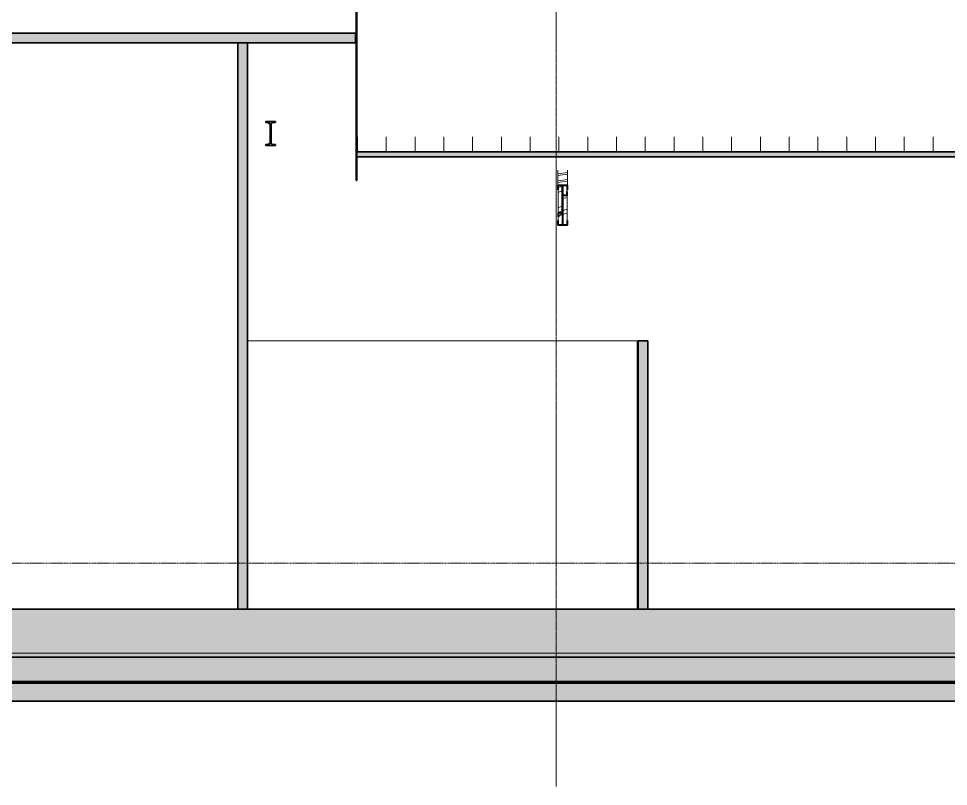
# Model space of a CAD drawing. Header units: centimetres. Extents: x -6111 to 13767, y -285 to 1600.
# Drawn here: x -2723 to -1754, y -139 to 661 of the extents above; entities that cross this region are included whole.
import ezdxf

# ---------------------------------------------------------------- set-up
doc = ezdxf.new("R2010")
doc.units = ezdxf.units.CM
doc.linetypes.add('Centre', pattern=[3.175, 0.635, -0.475, 1.59, -0.475])
doc.linetypes.add('Grid Line', pattern=[2.2225, 1.27, -0.3175, 0.3175, -0.3175])
for name, color, linetype, lineweight in [('A-CLNG', 7, 'Continuous', 9), ('A-FLOR', 7, 'Continuous', 9), ('A-FLOR-LEVL', 7, 'Continuous', 9), ('A-FLOR-PATT', 7, 'Continuous', 35), ('A-ROOF', 7, 'Continuous', 9), ('A-ROOF-PATT', 7, 'Continuous', 35), ('A-WALL', 7, 'Continuous', 9), ('A-WALL-PATT', 7, 'Continuous', 35), ('C-BLDG-PADS', 7, 'Continuous', 9), ('C-TOPO', 7, 'Continuous', 9), ('S-BEAM', 7, 'Continuous', 9), ('S-GRID', 7, 'Continuous', 9)]:
    doc.layers.add(name, color=color, linetype=linetype, lineweight=lineweight)
pattern_1 = [(45, (0, 0), (-25.14472, 25.14472), []), (45, (0, 38.1), (-25.14472, 25.14472), [])]
pattern_2 = [(89.844, (-4770.902, 0), (-0.068259666, 25.14427905), []), (89.844, (-4770.902, 38.1), (-0.068259666, 25.14427905), [])]

# ---------------------------------------------------------------- blocks, each defined once
blk = doc.blocks.new('PQ_RVR_ARQ-01_ZZ_ZZ_MO_T_A_rvt-2-Elevación Eje 2')
at = {"layer": 'A-FLOR-PATT', "lineweight": 9, "true_color": 0xeaeaea}
h = blk.add_hatch(color=254, dxfattribs=at)
h.paths.add_polyline_path([(-4677.56, 636.02), (-4677.56, 646.02), (-5472.79, 646.02), (-5472.79, 636.02), (-4748.56, 636.02)])
h.paths.add_polyline_path([(-5475.79, 636.02), (-5475.79, 646.02), (-5476.46, 646.02), (-5476.46, 636.02)])
at = {"layer": 'A-ROOF-PATT', "lineweight": 9, "true_color": 0xf2f2f2}
h = blk.add_hatch(dxfattribs=at)
h.set_pattern_fill('FP_6', style=0, pattern_type=2)
h.set_pattern_definition([(90, (0, 511.18), (-30, 2e-15), [])])
h.paths.add_polyline_path([(-4676.26, 522.33), (-3774.84, 522.33), (-3774.84, 538.11), (-4676.26, 538.11)])
at = {"layer": 'A-ROOF-PATT', "lineweight": 9, "true_color": 0xeaeaea}
blk.add_hatch(color=254, dxfattribs=at).paths.add_polyline_path([(-4676.26, 517.27), (-3774.84, 517.27), (-3774.84, 522.33), (-4676.26, 522.33)])
at = {"layer": 'A-WALL-PATT', "lineweight": 9, "true_color": 0xeaeaea}
for points in [[(-4676.76, 492.68), (-4676.26, 492.68), (-4676.26, 974.47), (-4676.76, 974.61), (-4676.76, 511.85)], [(-4800.09, 46.02), (-4790.09, 46.02), (-4790.09, 636.02), (-4800.09, 636.02), (-4800.09, 180.45)], [(-4372.91, 46.02), (-4372.91, 325.7), (-4382.91, 325.7), (-4382.91, 46.02)]]:
    blk.add_hatch(color=254, dxfattribs=at).paths.add_polyline_path(points)
at = {"layer": 'A-WALL-PATT', "lineweight": 9, "true_color": 0xe5e5e5}
h = blk.add_hatch(dxfattribs=at)
h.set_pattern_fill('FP_8', color=254, style=0, pattern_type=2)
h.set_pattern_definition([(90, (-4382.371, 0), (-0.33267, 2e-17), [])])
edge = h.paths.add_edge_path()
edge.add_line((-4384.09, 46.02), (-4382.91, 46.06))
edge.add_line((-4382.91, 46.06), (-4382.91, 325.7))
edge.add_line((-4382.91, 325.7), (-4384.09, 325.7))
at = {"layer": 'A-CLNG', "color": 254, "lineweight": 18, "true_color": 0xe5e5e5}
for q in [(-4790.09, 325.7), (-4384.09, 325.7)]:
    blk.add_line((-4382.91, 325.7), q, dxfattribs=at)
at = {"layer": 'A-FLOR', "color": 254, "lineweight": 35, "true_color": 0xcccccc}
for p, q in [((-4677.56, 646.02), (-5476.46, 646.02)), ((-4677.56, 636.02), (-4677.56, 646.02)), ((-5476.46, 636.02), (-4677.56, 636.02)), ((-3781.84, 46.02), (-5714.43, 46.02)), ((-5714.43, -3.98), (-3781.84, -3.98))]:
    blk.add_line(p, q, dxfattribs=at)
at = {"layer": 'A-ROOF', "color": 254, "lineweight": 35, "true_color": 0xcccccc}
for p, q in [((-4676.26, 522.33), (-4676.26, 517.27)), ((-3774.84, 522.33), (-4676.26, 522.33)), ((-4676.26, 517.27), (-3781.16, 517.27))]:
    blk.add_line(p, q, dxfattribs=at)
at = {"layer": 'A-WALL', "color": 254, "lineweight": 35, "true_color": 0xcccccc}
for p, q in [((-4676.76, 974.61), (-4676.76, 492.68)), ((-4676.26, 492.68), (-4676.26, 974.47)), ((-4800.09, 636.02), (-4800.09, 46.02)), ((-4790.09, 636.02), (-4800.09, 636.02)), ((-4790.09, 46.02), (-4790.09, 636.02)), ((-4676.76, 492.68), (-4676.26, 492.68)), ((-4382.91, 325.7), (-4382.91, 46.02)), ((-4372.91, 325.7), (-4382.91, 325.7)), ((-4372.91, 46.02), (-4372.91, 325.7)), ((-4800.09, 46.02), (-4790.09, 46.02)), ((-4382.91, 46.02), (-4372.91, 46.02))]:
    blk.add_line(p, q, dxfattribs=at)
at = {"layer": 'A-WALL', "color": 254, "true_color": 0xcccccc}
blk.add_line((-4382.91, 325.7), (-4384.09, 325.7), dxfattribs=at)
at = {"layer": 'C-BLDG-PADS', "color": 254, "lineweight": 18, "true_color": 0xdadada}
for p, q in [((-2175.29, 0), (-5714.43, 0)), ((-5714.43, -30.48), (-2175.29, -30.48))]:
    blk.add_line(p, q, dxfattribs=at)
at = {"layer": 'C-TOPO', "color": 254, "lineweight": 70, "true_color": 0xdadada}
for p, q in [((-4893.02, -30.5), (-5714.43, -30.5)), ((-4782.62, -30.5), (-4893.02, -30.5)), ((-4748.3, -30.5), (-4782.62, -30.5)), ((-3783.53, -30.5), (-4748.3, -30.5))]:
    blk.add_line(p, q, dxfattribs=at)
at = {"layer": 'C-TOPO', "color": 254, "true_color": 0xdadada}
for p, q in [((-4893.02, -30.5), (-5714.43, -30.5)), ((-4782.63, -30.5), (-4893.02, -30.5)), ((-4748.31, -30.5), (-4782.63, -30.5)), ((-4748.31, -30.5), (-3783.53, -30.5))]:
    blk.add_line(p, q, dxfattribs=at)
blk = doc.blocks.new('RVR_CERCHA_C01-01 - RVR_CERCHA_C01-01-V71-Elevación Eje 2')
at = {"layer": 'S-BEAM', "true_color": 0xc0c0c0}
h = blk.add_hatch(dxfattribs=at)
h.set_pattern_fill('FP_24', color=9, style=0, pattern_type=2)
h.set_pattern_definition([(8.152, (0, 477.802), (-25.144823, 3.601867), []), (8.152, (0, 483.259), (-25.144823, 3.601867), [])])
h.paths.add_polyline_path([(-4456.65, 487.81), (-4456.65, 503.28), (-4466.65, 503.28), (-4466.65, 487.81)])
h = blk.add_hatch(dxfattribs=at)
h.set_pattern_fill('FP_2', color=9, style=0, pattern_type=2)
h.set_pattern_definition(pattern_1)
h.paths.add_polyline_path([(-4466.65, 446.01), (-4456.65, 446.01), (-4456.65, 451.01), (-4456.95, 451.01), (-4456.95, 446.31), (-4466.35, 446.31), (-4466.35, 451.01), (-4466.65, 451.01)])
h.paths.add_polyline_path([(-4466.35, 482.76), (-4466.35, 487.51), (-4456.95, 487.51), (-4456.95, 482.76), (-4456.65, 482.76), (-4456.65, 487.81), (-4466.65, 487.81), (-4466.65, 482.76)])
h = blk.add_hatch(dxfattribs=at)
h.set_pattern_fill('FP_25', color=9, style=0, pattern_type=2)
h.set_pattern_definition([(22.484, (0, 380.353), (-25.144315, 10.40727), []), (22.484, (0, 396.123), (-25.144315, 10.40727), [])])
h.paths.add_polyline_path([(-4464.86, 458.98), (-4462.35, 458.98), (-4462.35, 487.51), (-4466.35, 487.51), (-4466.35, 458.98)])
h = blk.add_hatch(dxfattribs=at)
h.set_pattern_fill('FP_4', color=9, style=0, pattern_type=2)
h.set_pattern_definition(pattern_1)
h.paths.add_polyline_path([(-4466.15, 446.31), (-4462.15, 446.31), (-4462.15, 487.51), (-4462.35, 487.51), (-4462.35, 458.65), (-4466.05, 458.65), (-4466.15, 446.51)])
h = blk.add_hatch(dxfattribs=at)
h.set_pattern_fill('FP_4', color=9, style=0, pattern_type=2)
h.set_pattern_definition(pattern_1)
h.paths.add_polyline_path([(-4457.15, 446.31), (-4457.15, 446.91), (-4460.95, 446.91), (-4460.95, 477.24), (-4457.25, 477.24), (-4457.15, 487.51), (-4461.15, 487.51), (-4461.15, 446.31), (-4460.95, 446.31)])
h = blk.add_hatch(dxfattribs=at)
h.set_pattern_fill('FP_23', color=9, style=0, pattern_type=2)
h.set_pattern_definition([(18.034, (0, 426.372), (-25.14447, 8.18589), []), (18.034, (0, 438.776), (-25.14447, 8.18589), [])])
h.paths.add_polyline_path([(-4460.95, 446.91), (-4456.95, 446.91), (-4456.95, 476.92), (-4460.95, 476.92), (-4460.95, 450.31)])
at = {"layer": 'S-BEAM'}
for p, q in [((-4466.65, 487.81), (-4466.65, 503.28)), ((-4456.65, 503.28), (-4456.65, 487.81)), ((-4462.35, 458.98), (-4462.35, 487.51)), ((-4462.15, 487.51), (-4462.15, 446.31)), ((-4461.15, 446.31), (-4461.15, 487.51)), ((-4457.15, 487.51), (-4457.15, 481.15)), ((-4466.35, 482.76), (-4466.35, 458.98)), ((-4460.95, 476.92), (-4460.95, 446.91)), ((-4456.95, 451.01), (-4456.95, 476.92)), ((-4466.15, 446.31), (-4466.15, 454.59)), ((-4456.95, 446.91), (-4460.95, 446.91)), ((-4457.15, 446.91), (-4457.15, 446.31))]:
    blk.add_line(p, q, dxfattribs=at)
at = {"layer": 'S-BEAM', "lineweight": 35}
for p, q in [((-4466.65, 487.81), (-4466.65, 482.76)), ((-4456.65, 487.81), (-4466.65, 487.81)), ((-4466.35, 482.76), (-4466.35, 487.51)), ((-4466.35, 487.51), (-4456.95, 487.51)), ((-4456.95, 487.51), (-4456.95, 482.76)), ((-4456.65, 482.76), (-4456.65, 487.81)), ((-4466.65, 482.76), (-4466.35, 482.76)), ((-4457.25, 477.24), (-4460.95, 477.24)), ((-4460.95, 477.24), (-4460.95, 476.92)), ((-4460.95, 476.92), (-4456.95, 476.92)), ((-4456.95, 481.15), (-4457.25, 481.15)), ((-4457.25, 481.15), (-4457.25, 477.24)), ((-4456.95, 482.76), (-4456.65, 482.76)), ((-4456.95, 476.92), (-4456.95, 481.15)), ((-4462.35, 458.98), (-4466.35, 458.98)), ((-4466.35, 458.98), (-4466.35, 454.59)), ((-4466.05, 454.59), (-4466.05, 458.65)), ((-4466.05, 458.65), (-4462.35, 458.65)), ((-4462.35, 458.65), (-4462.35, 458.98)), ((-4466.35, 451.01), (-4466.65, 451.01)), ((-4466.65, 451.01), (-4466.65, 446.01)), ((-4466.65, 446.01), (-4456.65, 446.01)), ((-4466.35, 454.59), (-4466.05, 454.59)), ((-4466.35, 446.31), (-4466.35, 451.01)), ((-4456.95, 446.31), (-4466.35, 446.31)), ((-4456.65, 451.01), (-4456.95, 451.01)), ((-4456.95, 451.01), (-4456.95, 446.31)), ((-4456.65, 446.01), (-4456.65, 451.01))]:
    blk.add_line(p, q, dxfattribs=at)
blk = doc.blocks.new('FP_75-Elevación Eje 2')
at = {"layer": 'S-BEAM', "color": 9, "true_color": 0xc0c0c0}
for p, q in [((-4768.59, 530.75), (-4768.55, 530.75)), ((-4768.56, 530.75), (-4768.52, 530.75)), ((-4768.55, 530.75), (-4768.51, 530.76)), ((-4768.52, 530.75), (-4768.48, 530.76)), ((-4768.51, 530.76), (-4768.48, 530.76)), ((-4768.48, 530.76), (-4768.44, 530.77)), ((-4768.48, 530.76), (-4768.45, 530.76)), ((-4768.47, 530.75), (-4768.43, 530.75)), ((-4768.45, 530.76), (-4768.41, 530.77)), ((-4768.44, 530.77), (-4768.4, 530.77)), ((-4768.44, 530.75), (-4768.4, 530.75)), ((-4768.43, 530.75), (-4768.39, 530.76)), ((-4768.41, 530.77), (-4768.37, 530.77)), ((-4768.4, 530.77), (-4768.37, 530.78)), ((-4768.4, 530.75), (-4768.37, 530.76)), ((-4768.39, 530.76), (-4768.36, 530.76)), ((-4768.37, 530.78), (-4768.33, 530.79)), ((-4768.37, 530.77), (-4768.34, 530.78)), ((-4768.37, 530.76), (-4768.33, 530.76)), ((-4768.36, 530.76), (-4768.32, 530.77)), ((-4768.34, 530.78), (-4768.3, 530.79)), ((-4768.33, 530.79), (-4768.29, 530.8)), ((-4768.33, 530.76), (-4768.29, 530.77)), ((-4768.32, 530.77), (-4768.28, 530.77)), ((-4768.3, 530.79), (-4768.26, 530.8)), ((-4768.29, 530.8), (-4768.26, 530.81)), ((-4768.29, 530.77), (-4768.25, 530.77)), ((-4768.28, 530.77), (-4768.25, 530.78)), ((-4768.26, 530.81), (-4768.22, 530.82)), ((-4768.26, 530.8), (-4768.23, 530.81)), ((-4768.25, 530.78), (-4768.21, 530.79)), ((-4768.25, 530.77), (-4768.22, 530.78)), ((-4768.23, 530.81), (-4768.19, 530.82)), ((-4768.22, 530.82), (-4768.19, 530.83)), ((-4768.22, 530.78), (-4768.18, 530.79)), ((-4768.21, 530.79), (-4768.17, 530.8)), ((-4768.19, 530.83), (-4768.15, 530.84)), ((-4768.19, 530.82), (-4768.16, 530.83)), ((-4768.18, 530.79), (-4768.15, 530.8)), ((-4768.17, 530.8), (-4768.14, 530.81)), ((-4768.16, 530.83), (-4768.12, 530.84)), ((-4768.15, 530.84), (-4768.12, 530.86)), ((-4768.15, 530.8), (-4768.11, 530.81)), ((-4768.14, 530.81), (-4768.1, 530.82)), ((-4768.12, 530.86), (-4768.08, 530.88)), ((-4768.12, 530.84), (-4768.09, 530.86)), ((-4768.11, 530.81), (-4768.07, 530.82)), ((-4768.1, 530.82), (-4768.07, 530.83)), ((-4768.09, 530.86), (-4768.06, 530.88)), ((-4768.08, 530.88), (-4768.05, 530.89)), ((-4768.07, 530.83), (-4768.03, 530.84)), ((-4768.07, 530.82), (-4768.04, 530.83)), ((-4768.06, 530.88), (-4768.02, 530.89)), ((-4768.05, 530.89), (-4768.02, 530.91)), ((-4768.04, 530.83), (-4768.01, 530.84)), ((-4768.03, 530.84), (-4768, 530.86)), ((-4768.02, 530.91), (-4767.99, 530.93)), ((-4768.02, 530.89), (-4767.99, 530.91)), ((-4768.01, 530.84), (-4767.97, 530.86)), ((-4768, 530.86), (-4767.97, 530.88)), ((-4767.99, 530.93), (-4767.95, 530.95)), ((-4767.99, 530.91), (-4767.96, 530.93)), ((-4767.97, 530.88), (-4767.93, 530.89)), ((-4767.97, 530.86), (-4767.94, 530.88)), ((-4767.96, 530.93), (-4767.93, 530.95)), ((-4767.95, 530.95), (-4767.92, 530.97)), ((-4767.94, 530.88), (-4767.9, 530.89)), ((-4767.93, 530.95), (-4767.89, 530.97)), ((-4767.93, 530.89), (-4767.9, 530.91)), ((-4767.92, 530.97), (-4767.89, 530.99)), ((-4767.9, 530.91), (-4767.87, 530.93)), ((-4767.9, 530.89), (-4767.87, 530.91)), ((-4767.89, 530.99), (-4767.86, 531.01)), ((-4767.89, 530.97), (-4767.86, 530.99)), ((-4767.87, 530.93), (-4767.84, 530.95)), ((-4767.87, 530.91), (-4767.84, 530.93)), ((-4767.86, 531.01), (-4767.83, 531.04)), ((-4767.86, 530.99), (-4767.83, 531.01)), ((-4767.84, 530.95), (-4767.81, 530.97)), ((-4767.84, 530.93), (-4767.81, 530.95)), ((-4767.83, 531.04), (-4767.81, 531.06)), ((-4767.83, 531.01), (-4767.81, 531.04)), ((-4767.81, 531.06), (-4767.78, 531.09)), ((-4767.81, 531.04), (-4767.78, 531.06)), ((-4767.81, 530.97), (-4767.77, 530.99)), ((-4767.81, 530.95), (-4767.78, 530.97)), ((-4767.78, 531.09), (-4767.75, 531.11)), ((-4767.78, 531.06), (-4767.75, 531.09)), ((-4767.78, 530.97), (-4767.75, 530.99)), ((-4767.77, 530.99), (-4767.75, 531.01)), ((-4767.75, 531.11), (-4767.73, 531.14)), ((-4767.75, 531.09), (-4767.72, 531.11)), ((-4767.75, 531.01), (-4767.72, 531.04)), ((-4767.75, 530.99), (-4767.72, 531.01)), ((-4767.73, 531.14), (-4767.7, 531.17)), ((-4767.72, 531.11), (-4767.7, 531.14)), ((-4767.72, 531.04), (-4767.69, 531.06)), ((-4767.72, 531.01), (-4767.69, 531.04)), ((-4767.7, 531.17), (-4767.68, 531.19)), ((-4767.7, 531.14), (-4767.67, 531.17)), ((-4767.69, 531.06), (-4767.66, 531.09)), ((-4767.69, 531.04), (-4767.66, 531.06)), ((-4767.68, 531.19), (-4767.65, 531.22)), ((-4767.67, 531.17), (-4767.65, 531.19)), ((-4767.66, 531.09), (-4767.63, 531.11)), ((-4767.66, 531.06), (-4767.63, 531.09)), ((-4767.65, 531.22), (-4767.63, 531.25)), ((-4767.65, 531.19), (-4767.62, 531.22)), ((-4767.63, 531.25), (-4767.61, 531.28)), ((-4767.63, 531.11), (-4767.61, 531.14)), ((-4767.63, 531.09), (-4767.61, 531.11)), ((-4767.62, 531.22), (-4767.6, 531.25)), ((-4767.61, 531.28), (-4767.59, 531.31)), ((-4767.61, 531.14), (-4767.58, 531.17)), ((-4767.61, 531.11), (-4767.58, 531.14)), ((-4767.6, 531.25), (-4767.58, 531.28)), ((-4767.59, 531.31), (-4767.57, 531.34)), ((-4767.58, 531.28), (-4767.56, 531.31)), ((-4767.58, 531.17), (-4767.56, 531.19)), ((-4767.58, 531.14), (-4767.55, 531.17)), ((-4767.57, 531.34), (-4767.55, 531.38)), ((-4767.56, 531.31), (-4767.54, 531.34)), ((-4767.56, 531.19), (-4767.53, 531.22)), ((-4767.55, 531.38), (-4767.53, 531.41)), ((-4767.55, 531.17), (-4767.53, 531.19)), ((-4767.54, 531.34), (-4767.52, 531.38)), ((-4767.53, 531.41), (-4767.52, 531.44)), ((-4767.53, 531.22), (-4767.51, 531.25)), ((-4767.53, 531.19), (-4767.51, 531.22)), ((-4767.52, 531.44), (-4767.5, 531.48)), ((-4767.52, 531.38), (-4767.5, 531.41)), ((-4767.51, 531.25), (-4767.49, 531.28)), ((-4767.51, 531.22), (-4767.48, 531.25)), ((-4767.5, 531.48), (-4767.48, 531.51)), ((-4767.5, 531.41), (-4767.49, 531.44)), ((-4767.49, 531.44), (-4767.47, 531.48)), ((-4767.49, 531.28), (-4767.47, 531.31)), ((-4767.48, 531.51), (-4767.47, 531.54)), ((-4767.48, 531.25), (-4767.46, 531.28)), ((-4767.47, 531.54), (-4767.46, 531.58)), ((-4767.47, 531.48), (-4767.46, 531.51)), ((-4767.47, 531.31), (-4767.45, 531.34)), ((-4767.46, 531.58), (-4767.45, 531.61)), ((-4767.46, 531.51), (-4767.44, 531.54)), ((-4767.46, 531.28), (-4767.44, 531.31)), ((-4767.45, 531.61), (-4767.44, 531.65)), ((-4767.45, 531.34), (-4767.43, 531.38)), ((-4767.44, 531.65), (-4767.43, 531.69)), ((-4767.44, 531.54), (-4767.43, 531.58)), ((-4767.44, 531.31), (-4767.42, 531.34)), ((-4767.43, 531.69), (-4767.42, 531.72)), ((-4767.43, 531.58), (-4767.42, 531.61)), ((-4767.43, 531.38), (-4767.41, 531.41)), ((-4767.42, 531.72), (-4767.41, 531.76)), ((-4767.42, 531.61), (-4767.41, 531.65)), ((-4767.42, 531.34), (-4767.4, 531.38)), ((-4767.41, 531.76), (-4767.4, 531.8)), ((-4767.41, 531.65), (-4767.4, 531.69)), ((-4767.41, 531.41), (-4767.4, 531.44)), ((-4767.4, 531.83), (-4767.39, 531.87)), ((-4767.4, 531.8), (-4767.4, 531.83)), ((-4767.4, 531.69), (-4767.39, 531.72)), ((-4767.4, 531.44), (-4767.38, 531.48)), ((-4767.4, 531.38), (-4767.38, 531.41)), ((-4767.39, 531.94), (-4767.39, 531.98)), ((-4767.39, 531.91), (-4767.39, 531.94)), ((-4767.39, 531.87), (-4767.39, 531.91)), ((-4767.39, 531.72), (-4767.38, 531.76)), ((-4767.38, 531.8), (-4767.37, 531.83)), ((-4767.38, 531.76), (-4767.38, 531.8)), ((-4767.38, 531.48), (-4767.37, 531.51)), ((-4767.38, 531.41), (-4767.37, 531.44)), ((-4767.37, 531.87), (-4767.36, 531.91)), ((-4767.37, 531.83), (-4767.37, 531.87)), ((-4767.37, 531.51), (-4767.35, 531.54)), ((-4767.37, 531.44), (-4767.35, 531.48)), ((-4767.36, 531.94), (-4767.36, 531.98)), ((-4767.36, 531.91), (-4767.36, 531.94)), ((-4767.35, 531.54), (-4767.34, 531.58)), ((-4767.35, 531.48), (-4767.34, 531.51)), ((-4767.34, 531.58), (-4767.33, 531.61)), ((-4767.34, 531.51), (-4767.32, 531.54)), ((-4767.33, 531.61), (-4767.32, 531.65)), ((-4767.32, 531.65), (-4767.31, 531.69)), ((-4767.32, 531.54), (-4767.31, 531.58)), ((-4767.31, 531.69), (-4767.3, 531.72)), ((-4767.31, 531.58), (-4767.3, 531.61)), ((-4767.3, 531.72), (-4767.29, 531.76)), ((-4767.3, 531.61), (-4767.29, 531.65)), ((-4767.29, 531.8), (-4767.28, 531.83)), ((-4767.29, 531.76), (-4767.29, 531.8)), ((-4767.29, 531.65), (-4767.28, 531.69)), ((-4767.28, 531.87), (-4767.27, 531.91)), ((-4767.28, 531.83), (-4767.28, 531.87)), ((-4767.28, 531.69), (-4767.27, 531.72)), ((-4767.27, 531.94), (-4767.27, 531.98)), ((-4767.27, 531.91), (-4767.27, 531.94)), ((-4767.27, 531.72), (-4767.26, 531.76)), ((-4767.26, 531.8), (-4767.25, 531.83)), ((-4767.26, 531.76), (-4767.26, 531.8)), ((-4767.25, 531.87), (-4767.24, 531.91)), ((-4767.25, 531.83), (-4767.25, 531.87)), ((-4767.24, 531.94), (-4767.24, 531.98)), ((-4767.24, 531.91), (-4767.24, 531.94))]:
    blk.add_line(p, q, dxfattribs=at)
blk = doc.blocks.new('FP_76-Elevación Eje 2')
at = {"layer": 'S-BEAM', "color": 9, "true_color": 0xc0c0c0}
for p, q in [((-4768.63, 552.25), (-4768.66, 552.25)), ((-4768.59, 552.24), (-4768.63, 552.25)), ((-4768.55, 552.24), (-4768.59, 552.24)), ((-4768.54, 552.25), (-4768.57, 552.25)), ((-4768.51, 552.25), (-4768.55, 552.25)), ((-4768.52, 552.23), (-4768.55, 552.24)), ((-4768.5, 552.24), (-4768.54, 552.25)), ((-4768.48, 552.23), (-4768.52, 552.23)), ((-4768.47, 552.24), (-4768.51, 552.25)), ((-4768.46, 552.24), (-4768.5, 552.24)), ((-4768.44, 552.22), (-4768.48, 552.23)), ((-4768.43, 552.24), (-4768.47, 552.24)), ((-4768.42, 552.25), (-4768.46, 552.25)), ((-4768.43, 552.23), (-4768.46, 552.24)), ((-4768.41, 552.21), (-4768.44, 552.22)), ((-4768.39, 552.25), (-4768.43, 552.25)), ((-4768.4, 552.23), (-4768.43, 552.24)), ((-4768.39, 552.23), (-4768.43, 552.23)), ((-4768.38, 552.24), (-4768.42, 552.25)), ((-4768.37, 552.2), (-4768.41, 552.21)), ((-4768.36, 552.23), (-4768.4, 552.23)), ((-4768.35, 552.24), (-4768.39, 552.25)), ((-4768.35, 552.22), (-4768.39, 552.23)), ((-4768.35, 552.24), (-4768.38, 552.24)), ((-4768.34, 552.19), (-4768.37, 552.2)), ((-4768.33, 552.22), (-4768.36, 552.23)), ((-4768.31, 552.23), (-4768.35, 552.24)), ((-4768.32, 552.24), (-4768.35, 552.24)), ((-4768.32, 552.21), (-4768.35, 552.22)), ((-4768.3, 552.18), (-4768.34, 552.19)), ((-4768.29, 552.21), (-4768.33, 552.22)), ((-4768.28, 552.23), (-4768.32, 552.24)), ((-4768.28, 552.2), (-4768.32, 552.21)), ((-4768.27, 552.23), (-4768.31, 552.23)), ((-4768.27, 552.17), (-4768.3, 552.18)), ((-4768.25, 552.2), (-4768.29, 552.21)), ((-4768.24, 552.23), (-4768.28, 552.23)), ((-4768.25, 552.19), (-4768.28, 552.2)), ((-4768.24, 552.22), (-4768.27, 552.23)), ((-4768.23, 552.16), (-4768.27, 552.17)), ((-4768.22, 552.19), (-4768.25, 552.2)), ((-4768.21, 552.18), (-4768.25, 552.19)), ((-4768.21, 552.22), (-4768.24, 552.23)), ((-4768.2, 552.21), (-4768.24, 552.22)), ((-4768.2, 552.14), (-4768.23, 552.16)), ((-4768.18, 552.18), (-4768.22, 552.19)), ((-4768.17, 552.21), (-4768.21, 552.22)), ((-4768.18, 552.17), (-4768.21, 552.18)), ((-4768.16, 552.2), (-4768.2, 552.21)), ((-4768.16, 552.12), (-4768.2, 552.14)), ((-4768.15, 552.17), (-4768.18, 552.18)), ((-4768.14, 552.16), (-4768.18, 552.17)), ((-4768.14, 552.2), (-4768.17, 552.21)), ((-4768.13, 552.19), (-4768.16, 552.2)), ((-4768.13, 552.11), (-4768.16, 552.12)), ((-4768.11, 552.16), (-4768.15, 552.17)), ((-4768.1, 552.19), (-4768.14, 552.2)), ((-4768.11, 552.14), (-4768.14, 552.16)), ((-4768.09, 552.18), (-4768.13, 552.19)), ((-4768.1, 552.09), (-4768.13, 552.11)), ((-4768.08, 552.14), (-4768.11, 552.16)), ((-4768.07, 552.12), (-4768.11, 552.14)), ((-4768.07, 552.18), (-4768.1, 552.19)), ((-4768.07, 552.07), (-4768.1, 552.09)), ((-4768.06, 552.17), (-4768.09, 552.18)), ((-4768.05, 552.12), (-4768.08, 552.14)), ((-4768.03, 552.17), (-4768.07, 552.18)), ((-4768.04, 552.11), (-4768.07, 552.12)), ((-4768.04, 552.05), (-4768.07, 552.07)), ((-4768.02, 552.16), (-4768.06, 552.17)), ((-4768.01, 552.11), (-4768.05, 552.12)), ((-4768.01, 552.09), (-4768.04, 552.11)), ((-4768, 552.03), (-4768.04, 552.05)), ((-4768, 552.16), (-4768.03, 552.17)), ((-4767.99, 552.14), (-4768.02, 552.16)), ((-4767.98, 552.09), (-4768.01, 552.11)), ((-4767.98, 552.07), (-4768.01, 552.09)), ((-4767.96, 552.14), (-4768, 552.16)), ((-4767.97, 552.01), (-4768, 552.03)), ((-4767.96, 552.12), (-4767.99, 552.14)), ((-4767.95, 552.07), (-4767.98, 552.09)), ((-4767.95, 552.05), (-4767.98, 552.07)), ((-4767.95, 551.99), (-4767.97, 552.01)), ((-4767.93, 552.12), (-4767.96, 552.14)), ((-4767.92, 552.11), (-4767.96, 552.12)), ((-4767.92, 552.05), (-4767.95, 552.07)), ((-4767.92, 552.03), (-4767.95, 552.05)), ((-4767.92, 551.96), (-4767.95, 551.99)), ((-4767.9, 552.11), (-4767.93, 552.12)), ((-4767.89, 552.09), (-4767.92, 552.11)), ((-4767.89, 552.03), (-4767.92, 552.05)), ((-4767.89, 552.01), (-4767.92, 552.03)), ((-4767.89, 551.94), (-4767.92, 551.96)), ((-4767.86, 552.09), (-4767.9, 552.11)), ((-4767.86, 552.07), (-4767.89, 552.09)), ((-4767.86, 552.01), (-4767.89, 552.03)), ((-4767.86, 551.99), (-4767.89, 552.01)), ((-4767.86, 551.91), (-4767.89, 551.94)), ((-4767.83, 552.07), (-4767.86, 552.09)), ((-4767.83, 552.05), (-4767.86, 552.07)), ((-4767.83, 551.99), (-4767.86, 552.01)), ((-4767.83, 551.96), (-4767.86, 551.99)), ((-4767.83, 551.89), (-4767.86, 551.91)), ((-4767.8, 552.05), (-4767.83, 552.07)), ((-4767.8, 552.03), (-4767.83, 552.05)), ((-4767.8, 551.96), (-4767.83, 551.99)), ((-4767.8, 551.94), (-4767.83, 551.96)), ((-4767.81, 551.86), (-4767.83, 551.89)), ((-4767.78, 551.83), (-4767.81, 551.86)), ((-4767.77, 552.03), (-4767.8, 552.05)), ((-4767.77, 552.01), (-4767.8, 552.03)), ((-4767.77, 551.94), (-4767.8, 551.96)), ((-4767.77, 551.91), (-4767.8, 551.94)), ((-4767.76, 551.81), (-4767.78, 551.83)), ((-4767.74, 552.01), (-4767.77, 552.03)), ((-4767.74, 551.99), (-4767.77, 552.01)), ((-4767.74, 551.91), (-4767.77, 551.94)), ((-4767.75, 551.89), (-4767.77, 551.91)), ((-4767.74, 551.78), (-4767.76, 551.81)), ((-4767.72, 551.86), (-4767.75, 551.89)), ((-4767.71, 551.99), (-4767.74, 552.01)), ((-4767.71, 551.96), (-4767.74, 551.99)), ((-4767.72, 551.89), (-4767.74, 551.91)), ((-4767.71, 551.75), (-4767.74, 551.78)), ((-4767.69, 551.86), (-4767.72, 551.89)), ((-4767.69, 551.83), (-4767.72, 551.86)), ((-4767.68, 551.96), (-4767.71, 551.99)), ((-4767.68, 551.94), (-4767.71, 551.96)), ((-4767.69, 551.72), (-4767.71, 551.75)), ((-4767.67, 551.83), (-4767.69, 551.86)), ((-4767.67, 551.81), (-4767.69, 551.83)), ((-4767.67, 551.69), (-4767.69, 551.72)), ((-4767.65, 551.94), (-4767.68, 551.96)), ((-4767.65, 551.91), (-4767.68, 551.94)), ((-4767.64, 551.81), (-4767.67, 551.83)), ((-4767.65, 551.78), (-4767.67, 551.81)), ((-4767.65, 551.66), (-4767.67, 551.69)), ((-4767.63, 551.91), (-4767.65, 551.94)), ((-4767.63, 551.89), (-4767.65, 551.91)), ((-4767.62, 551.75), (-4767.65, 551.78)), ((-4767.63, 551.62), (-4767.65, 551.66)), ((-4767.62, 551.78), (-4767.64, 551.81)), ((-4767.6, 551.89), (-4767.63, 551.91)), ((-4767.6, 551.86), (-4767.63, 551.89)), ((-4767.62, 551.59), (-4767.63, 551.62)), ((-4767.6, 551.75), (-4767.62, 551.78)), ((-4767.6, 551.72), (-4767.62, 551.75)), ((-4767.6, 551.56), (-4767.62, 551.59)), ((-4767.57, 551.86), (-4767.6, 551.89)), ((-4767.58, 551.83), (-4767.6, 551.86)), ((-4767.57, 551.72), (-4767.6, 551.75)), ((-4767.58, 551.69), (-4767.6, 551.72)), ((-4767.58, 551.52), (-4767.6, 551.56)), ((-4767.55, 551.81), (-4767.58, 551.83)), ((-4767.56, 551.66), (-4767.58, 551.69)), ((-4767.57, 551.49), (-4767.58, 551.52)), ((-4767.55, 551.83), (-4767.57, 551.86)), ((-4767.55, 551.69), (-4767.57, 551.72)), ((-4767.56, 551.46), (-4767.57, 551.49)), ((-4767.54, 551.62), (-4767.56, 551.66)), ((-4767.54, 551.42), (-4767.56, 551.46)), ((-4767.52, 551.81), (-4767.55, 551.83)), ((-4767.53, 551.78), (-4767.55, 551.81)), ((-4767.53, 551.66), (-4767.55, 551.69)), ((-4767.53, 551.59), (-4767.54, 551.62)), ((-4767.53, 551.39), (-4767.54, 551.42)), ((-4767.51, 551.75), (-4767.53, 551.78)), ((-4767.52, 551.62), (-4767.53, 551.66)), ((-4767.51, 551.56), (-4767.53, 551.59)), ((-4767.52, 551.35), (-4767.53, 551.39)), ((-4767.5, 551.78), (-4767.52, 551.81)), ((-4767.5, 551.59), (-4767.52, 551.62)), ((-4767.51, 551.31), (-4767.52, 551.35)), ((-4767.49, 551.72), (-4767.51, 551.75)), ((-4767.49, 551.52), (-4767.51, 551.56)), ((-4767.5, 551.28), (-4767.51, 551.31)), ((-4767.48, 551.75), (-4767.5, 551.78)), ((-4767.48, 551.56), (-4767.5, 551.59)), ((-4767.5, 551.24), (-4767.5, 551.28)), ((-4767.49, 551.2), (-4767.5, 551.24)), ((-4767.47, 551.69), (-4767.49, 551.72)), ((-4767.48, 551.49), (-4767.49, 551.52)), ((-4767.49, 551.17), (-4767.49, 551.2)), ((-4767.48, 551.13), (-4767.49, 551.17)), ((-4767.46, 551.72), (-4767.48, 551.75)), ((-4767.47, 551.52), (-4767.48, 551.56)), ((-4767.47, 551.46), (-4767.48, 551.49)), ((-4767.48, 551.09), (-4767.48, 551.13)), ((-4767.48, 551.06), (-4767.48, 551.09)), ((-4767.48, 551.02), (-4767.48, 551.06)), ((-4767.45, 551.66), (-4767.47, 551.69)), ((-4767.45, 551.49), (-4767.47, 551.52)), ((-4767.45, 551.42), (-4767.47, 551.46)), ((-4767.44, 551.69), (-4767.46, 551.72)), ((-4767.43, 551.62), (-4767.45, 551.66)), ((-4767.44, 551.46), (-4767.45, 551.49)), ((-4767.44, 551.39), (-4767.45, 551.42)), ((-4767.42, 551.66), (-4767.44, 551.69)), ((-4767.43, 551.42), (-4767.44, 551.46)), ((-4767.43, 551.35), (-4767.44, 551.39)), ((-4767.41, 551.59), (-4767.43, 551.62)), ((-4767.41, 551.39), (-4767.43, 551.42)), ((-4767.42, 551.31), (-4767.43, 551.35)), ((-4767.4, 551.62), (-4767.42, 551.66)), ((-4767.41, 551.28), (-4767.42, 551.31)), ((-4767.39, 551.56), (-4767.41, 551.59)), ((-4767.4, 551.35), (-4767.41, 551.39)), ((-4767.41, 551.24), (-4767.41, 551.28)), ((-4767.4, 551.2), (-4767.41, 551.24)), ((-4767.38, 551.59), (-4767.4, 551.62)), ((-4767.39, 551.31), (-4767.4, 551.35)), ((-4767.4, 551.17), (-4767.4, 551.2)), ((-4767.39, 551.13), (-4767.4, 551.17)), ((-4767.38, 551.52), (-4767.39, 551.56)), ((-4767.39, 551.28), (-4767.39, 551.31)), ((-4767.38, 551.24), (-4767.39, 551.28)), ((-4767.39, 551.09), (-4767.39, 551.13)), ((-4767.39, 551.06), (-4767.39, 551.09)), ((-4767.39, 551.02), (-4767.39, 551.06)), ((-4767.36, 551.56), (-4767.38, 551.59)), ((-4767.36, 551.49), (-4767.38, 551.52)), ((-4767.37, 551.2), (-4767.38, 551.24)), ((-4767.37, 551.17), (-4767.37, 551.2)), ((-4767.36, 551.13), (-4767.37, 551.17)), ((-4767.35, 551.52), (-4767.36, 551.56)), ((-4767.35, 551.46), (-4767.36, 551.49)), ((-4767.36, 551.09), (-4767.36, 551.13)), ((-4767.36, 551.06), (-4767.36, 551.09)), ((-4767.36, 551.02), (-4767.36, 551.06)), ((-4767.33, 551.49), (-4767.35, 551.52)), ((-4767.34, 551.42), (-4767.35, 551.46)), ((-4767.32, 551.39), (-4767.34, 551.42)), ((-4767.32, 551.46), (-4767.33, 551.49)), ((-4767.31, 551.42), (-4767.32, 551.46)), ((-4767.31, 551.35), (-4767.32, 551.39)), ((-4767.3, 551.39), (-4767.31, 551.42)), ((-4767.31, 551.31), (-4767.31, 551.35)), ((-4767.3, 551.28), (-4767.31, 551.31)), ((-4767.29, 551.35), (-4767.3, 551.39)), ((-4767.29, 551.24), (-4767.3, 551.28)), ((-4767.28, 551.31), (-4767.29, 551.35)), ((-4767.28, 551.2), (-4767.29, 551.24)), ((-4767.27, 551.28), (-4767.28, 551.31)), ((-4767.28, 551.17), (-4767.28, 551.2)), ((-4767.28, 551.13), (-4767.28, 551.17)), ((-4767.27, 551.09), (-4767.28, 551.13)), ((-4767.26, 551.24), (-4767.27, 551.28)), ((-4767.27, 551.06), (-4767.27, 551.09)), ((-4767.27, 551.02), (-4767.27, 551.06)), ((-4767.26, 551.2), (-4767.26, 551.24)), ((-4767.25, 551.17), (-4767.26, 551.2)), ((-4767.25, 551.13), (-4767.25, 551.17)), ((-4767.24, 551.09), (-4767.25, 551.13)), ((-4767.24, 551.06), (-4767.24, 551.09)), ((-4767.24, 551.02), (-4767.24, 551.06))]:
    blk.add_line(p, q, dxfattribs=at)
blk = doc.blocks.new('M_W Shapes - 150 x 250-V74-Elevación Eje 2')
at = {"layer": 'S-BEAM', "true_color": 0xc0c0c0}
h = blk.add_hatch(dxfattribs=at)
h.set_pattern_fill('FP_29', color=9, style=0, pattern_type=2)
h.set_pattern_definition(pattern_2)
h.paths.add_polyline_path([(-4770.94, 553), (-4770.94, 554), (-4771.23, 554), (-4771.23, 553)])
h = blk.add_hatch(dxfattribs=at)
h.set_pattern_fill('FP_3', color=9, style=0, pattern_type=2)
h.set_pattern_definition(pattern_1)
h.paths.add_polyline_path([(-4760.94, 529), (-4760.94, 530), (-4763.9, 530.05), (-4764.69, 530.43), (-4765.24, 531.12), (-4765.44, 531.98), (-4765.39, 551.46), (-4765, 552.25), (-4764.32, 552.8), (-4763.46, 553), (-4760.94, 553), (-4760.94, 554), (-4770.94, 554), (-4770.94, 553), (-4767.98, 552.95), (-4767.18, 552.57), (-4766.63, 551.88), (-4766.44, 551.02), (-4766.49, 531.54), (-4766.87, 530.75), (-4767.56, 530.2), (-4768.42, 530), (-4770.94, 530), (-4770.94, 529)])
h = blk.add_hatch(dxfattribs=at)
h.set_pattern_fill('FP_28', color=9, style=0, pattern_type=2)
h.set_pattern_definition([(89.844, (-4766.402, 0), (-0.068259666, 25.14427905), []), (89.844, (-4766.402, 38.1), (-0.068259666, 25.14427905), [])])
h.paths.add_polyline_path([(-4766.73, 531.98), (-4766.44, 531.98), (-4766.49, 551.02), (-4766.73, 551.02), (-4766.73, 532.56)])
h = blk.add_hatch(dxfattribs=at)
h.set_pattern_fill('FP_29', color=9, style=0, pattern_type=2)
h.set_pattern_definition(pattern_2)
edge = h.paths.add_edge_path()
edge.add_line((-4771.23, 529), (-4770.94, 529))
edge.add_line((-4770.94, 529), (-4770.94, 530))
edge.add_line((-4770.94, 530), (-4771.23, 530))
at = {"layer": 'S-BEAM'}
for p, q in [((-4770.94, 554), (-4771.23, 554)), ((-4770.94, 553), (-4771.23, 553)), ((-4771.23, 530), (-4770.94, 530)), ((-4770.94, 529), (-4771.23, 529))]:
    blk.add_line(p, q, dxfattribs=at)
at = {"layer": 'S-BEAM', "lineweight": 35}
for p, q in [((-4760.94, 554), (-4770.94, 554)), ((-4770.94, 554), (-4770.94, 553)), ((-4770.94, 553), (-4768.42, 553)), ((-4763.46, 553), (-4760.94, 553)), ((-4760.94, 553), (-4760.94, 554)), ((-4766.44, 551.02), (-4766.44, 531.98)), ((-4765.44, 531.98), (-4765.44, 551.02)), ((-4768.42, 530), (-4770.94, 530)), ((-4770.94, 530), (-4770.94, 529)), ((-4770.94, 529), (-4760.94, 529)), ((-4760.94, 530), (-4763.46, 530)), ((-4760.94, 529), (-4760.94, 530))]:
    blk.add_line(p, q, dxfattribs=at)
at = {"layer": 'S-BEAM', "lineweight": 35, "flags": 128}
for points in [[(-4768.42, 553), (-4767.98, 552.95), (-4767.56, 552.8), (-4767.18, 552.57), (-4766.87, 552.25), (-4766.63, 551.88), (-4766.49, 551.46), (-4766.44, 551.02)], [(-4765.44, 551.02), (-4765.39, 551.46), (-4765.24, 551.88), (-4765, 552.25), (-4764.69, 552.57), (-4764.32, 552.8), (-4763.9, 552.95), (-4763.46, 553)], [(-4766.44, 531.98), (-4766.49, 531.54), (-4766.63, 531.12), (-4766.87, 530.75), (-4767.18, 530.43), (-4767.56, 530.2), (-4767.98, 530.05), (-4768.42, 530)], [(-4763.46, 530), (-4763.9, 530.05), (-4764.32, 530.2), (-4764.69, 530.43), (-4765, 530.75), (-4765.24, 531.12), (-4765.39, 531.54), (-4765.44, 531.98)]]:
    blk.add_lwpolyline(points, dxfattribs=at)
at = {"layer": 'S-BEAM'}
for name in ['FP_76-Elevación Eje 2', 'FP_75-Elevación Eje 2']:
    blk.add_blockref(name, (0, 0), dxfattribs=at)

msp = doc.modelspace()

# ---------------------------------------------------------------- hatches: boundary and pattern name
at = {"layer": 'A-FLOR-PATT', "lineweight": 9, "true_color": 0x9a9a9a}
for points in [[(-2558.527, -3.975), (-1476.411, -3.975), (-1476.411, 46.025), (-3408.998, 46.025), (-3408.998, -3.975), (-3020.11, -3.975)], [(-1173.777, -50), (130.14, -50), (130.14, 0), (-1476.411, 0), (-1476.411, -3.975), (-3051.443, -3.975), (-3051.443, -50), (-1404.568, -50)]]:
    msp.add_hatch(color=253, dxfattribs=at).paths.add_polyline_path(points)

# ---------------------------------------------------------------- linework, layer by layer
at = {"layer": 'A-FLOR', "lineweight": 35}
for p, q in [((-1476.411, 46.025), (-3408.998, 46.025)), ((-3051.443, -50), (130.14, -50))]:
    msp.add_line(p, q, dxfattribs=at)
at = {"layer": 'A-FLOR-LEVL', "color": 253, "linetype": 'Centre', "true_color": 0xaaaaaa}
for p, q in [((-3737.492, 94), (229.437, 94)), ((-3737.492, 0), (229.437, 0)), ((229.437, -50), (-3737.492, -50))]:
    msp.add_line(p, q, dxfattribs=at)
at = {"layer": 'S-GRID', "color": 253, "linetype": 'Grid Line', "true_color": 0xaaaaaa}
msp.add_line((-2162.826, -138.768), (-2162.826, 1331.674), dxfattribs=at)

# ---------------------------------------------------------------- block references
at = {"lineweight": 5}
msp.add_blockref('PQ_RVR_ARQ-01_ZZ_ZZ_MO_T_A_rvt-2-Elevación Eje 2', (2305.433, 0), dxfattribs=at)
at = {"layer": 'S-BEAM'}
for name in ['M_W Shapes - 150 x 250-V74-Elevación Eje 2', 'RVR_CERCHA_C01-01 - RVR_CERCHA_C01-01-V71-Elevación Eje 2']:
    msp.add_blockref(name, (2305.433, 0), dxfattribs=at)

doc.saveas('drawing.dxf')
